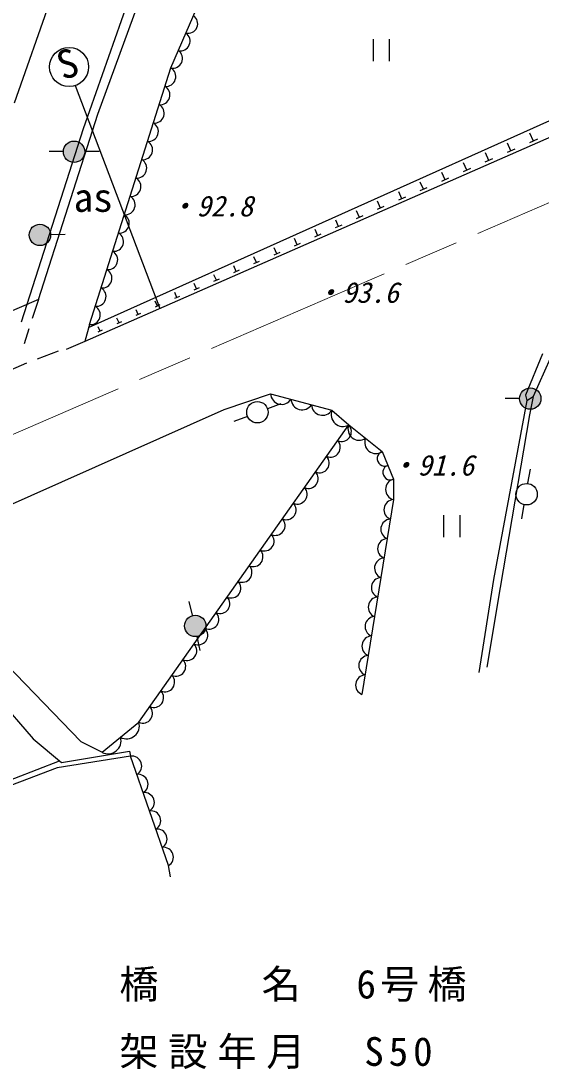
# Model space of a CAD drawing. Units: millimetres, scale not verified. Extents: x 40000 to 680000, y 20000 to 380000.
# Drawn here: x 180438 to 213625, y 239188 to 306019 of the extents above; entities that cross this region are included whole.
import ezdxf
from ezdxf.enums import TextEntityAlignment as Align

# ---------------------------------------------------------------- set-up
doc = ezdxf.new("R2010")
doc.units = ezdxf.units.MM
doc.header["$LTSCALE"] = 1000
doc.linetypes.add('CHAIN', pattern=[18.5, 12, -1.5, 3.5, -1.5])
for name, color, linetype, lineweight in [('M-BGD', 7, 'Continuous', 25), ('M-BMK', 2, 'CHAIN', 13), ('M-STR-HTXT', 7, 'Continuous', 13)]:
    doc.layers.add(name, color=color, linetype=linetype, lineweight=lineweight)
doc.styles.add('@ＭＳ 明朝', font='')
doc.styles.add('ＭＳ ゴシック', font='')
doc.styles.get('@ＭＳ 明朝').set_extended_font_data('@MS Mincho')
doc.styles.get('ＭＳ ゴシック').set_extended_font_data('MS Gothic')

msp = doc.modelspace()

# ---------------------------------------------------------------- hatches: boundary and pattern name
at = {"layer": 'M-BGD'}
for points in [[(184510, 297677, -0.41421), (183827, 296994, -0.41421), (183144, 297677, -1)], [(182329, 292377, -0.41421), (181646, 291694, -0.41421), (180963, 292377, -1)], [(213618, 281941, -0.41421), (212935, 281258, -0.41421), (212252, 281941, -0.41421), (212935, 282623, -0.41421)], [(191414, 268112, -1), (191711, 266779, -0.41421), (190896, 267298, -0.41421)]]:
    msp.add_hatch(color=256, dxfattribs=at).paths.add_polyline_path(points)

# ---------------------------------------------------------------- linework, layer by layer
for p, q in [((180028, 300793), (184649, 313926)), ((202905, 304865), (202905, 303465)), ((203955, 303465), (203955, 304865)), ((183889, 301896), (189309, 287692)), ((220329, 301301), (184518, 285590)), ((213134, 298362), (212910, 298873)), ((211707, 297737), (211488, 298236)), ((213389, 298475), (212878, 298250)), ((182231, 297713), (183145, 297714)), ((184524, 297713), (185438, 297714)), ((210292, 297116), (210078, 297604)), ((211957, 297846), (211457, 297627)), ((208888, 296500), (208679, 296977)), ((210536, 297223), (210048, 297009)), ((207496, 295889), (207292, 296354)), ((209127, 296605), (208650, 296396)), ((206115, 295283), (205916, 295737)), ((207729, 295991), (207264, 295787)), ((204967, 294780), (204524, 294585)), ((204746, 294683), (204551, 295125)), ((206342, 295383), (205888, 295184)), ((203603, 294181), (203171, 293992)), ((203387, 294087), (203198, 294518)), ((202250, 293588), (201829, 293403)), ((202039, 293495), (201855, 293916)), ((199377, 292327), (199202, 292727)), ((200908, 292999), (200498, 292819)), ((200703, 292909), (200523, 293319)), ((182344, 292413), (183257, 292414)), ((198062, 291750), (197891, 292139)), ((199577, 292415), (199177, 292240)), ((196757, 291178), (196592, 291556)), ((198256, 291836), (197868, 291665)), ((195464, 290611), (195302, 290978)), ((196947, 291261), (196568, 291095)), ((194359, 290126), (194002, 289969)), ((194180, 290048), (194024, 290405)), ((195647, 290691), (195280, 290530)), ((193081, 289565), (192734, 289413)), ((192907, 289489), (192755, 289836)), ((190393, 288386), (190249, 288712)), ((191813, 289009), (191477, 288861)), ((191645, 288935), (191497, 289272)), ((181552, 288262), (163856, 280642)), ((181552, 288262), (181162, 287047)), ((189150, 287841), (189012, 288157)), ((190556, 288457), (190229, 288314)), ((180822, 287948), (180447, 286808)), ((187918, 287300), (187784, 287607)), ((189309, 287910), (188992, 287772)), ((186844, 286829), (186548, 286699)), ((186696, 286764), (186566, 287061)), ((188071, 287368), (187765, 287233)), ((180948, 286380), (180642, 285428)), ((185627, 286295), (185341, 286170)), ((185484, 286232), (185358, 286519)), ((182822, 284960), (181467, 284452)), ((213725, 284791), (212624, 282166)), ((214572, 285299), (213132, 282081)), ((180790, 284198), (156152, 273361)), ((193405, 281235), (196368, 282251)), ((212624, 282166), (212709, 281827)), ((212709, 281827), (213132, 282081)), ((213132, 282081), (212878, 280896)), ((197031, 281598), (196176, 281276)), ((212709, 281827), (210592, 270397)), ((211339, 281976), (212253, 281977)), ((177234, 274038), (193405, 281235)), ((194885, 280792), (194030, 280470)), ((212878, 280896), (211016, 269889)), ((212788, 276537), (212944, 277438)), ((212396, 274278), (212552, 275178)), ((207404, 274512), (207404, 273112)), ((208454, 273112), (208454, 274512)), ((173678, 270990), (184261, 260068)), ((172662, 270143), (181213, 260237)), ((210592, 270397), (209661, 264471)), ((211016, 269889), (210169, 264809)), ((191376, 268119), (191177, 269011)), ((191874, 265880), (191675, 266772)), ((181213, 260237), (183026, 258740)), ((184261, 260068), (185618, 259383))]:
    msp.add_line(p, q, dxfattribs=at)
for points in [[(184808, 286657), (189997, 303020), (194350, 313033), (200034, 320603), (206080, 317459), (213384, 316298)], [(181552, 288262), (185342, 300086), (187871, 306979), (187226, 307180), (184410, 299143), (180822, 287948)], [(184757, 286468), (215849, 300410), (219990, 302994)], [(184808, 286657), (184518, 285590), (183314, 285074)], [(196368, 282251), (200284, 281204), (201350, 280256), (203485, 278556), (204207, 276805), (204203, 275497), (202195, 263076)], [(185618, 259383), (187962, 261298), (201350, 280256)], [(162274, 259856), (168636, 253317), (182904, 258840)], [(183026, 258740), (187372, 259457), (187431, 259142), (182738, 258393), (172662, 254565)], [(189976, 251446), (189857, 252157), (187431, 259142)]]:
    msp.add_lwpolyline(points, dxfattribs=at)
for centre, radius in [((183508, 303086), 1250), ((183827, 297677), 683), ((181646, 292377), 683), ((212935, 281941), 683), ((195525, 281071), 683), ((212704, 275844), 683), ((191562, 267446), 683)]:
    msp.add_circle(centre, radius, dxfattribs=at)
for centre, radius, start, end in [((191098, 305848), 618, 257.50355, 55.49932), ((190614, 304736), 618, 257.50355, 55.49932), ((190131, 303623), 618, 257.50355, 55.49932), ((189692, 302473), 626, 264.00564, 60.80367), ((189321, 301305), 626, 264.00564, 60.80367), ((188950, 300136), 626, 264.00564, 60.80367), ((188580, 298967), 626, 264.00564, 60.80367), ((188209, 297798), 626, 264.00564, 60.80367), ((187838, 296630), 626, 264.00564, 60.80367), ((187468, 295461), 626, 264.00564, 60.80367), ((187097, 294292), 626, 264.00564, 60.80367), ((186726, 293123), 626, 264.00564, 60.80367), ((186356, 291954), 626, 264.00564, 60.80367), ((185985, 290786), 626, 264.00564, 60.80367), ((185615, 289617), 626, 264.00564, 60.80367), ((185244, 288448), 626, 264.00564, 60.80367), ((184873, 287279), 626, 264.00564, 60.80367), ((197074, 282276), 706, 182.01755, 328.04594), ((198379, 281927), 706, 182.01755, 328.04594), ((199685, 281578), 706, 182.01755, 328.04594), ((200989, 280923), 759, 158.31351, 298.41941), ((200898, 279828), 623, 246.15703, 43.37967), ((202018, 280000), 715, 158.9998, 303.94918), ((203086, 279150), 715, 158.9998, 303.94918), ((200193, 278830), 623, 246.15703, 43.37967), ((199488, 277832), 623, 246.15703, 43.37967), ((203642, 278109), 474, 109.26867, 295.52652), ((204003, 277233), 474, 109.26867, 295.52652), ((198784, 276835), 623, 246.15703, 43.37967), ((204383, 276151), 678, 105.04994, 254.59516), ((198079, 275837), 623, 246.15703, 43.37967), ((204246, 274852), 646, 93.86572, 247.77141), ((197374, 274839), 623, 246.15703, 43.37967), ((196670, 273841), 623, 246.15703, 43.37967), ((204046, 273610), 646, 93.86572, 247.77141), ((195965, 272844), 623, 246.15703, 43.37967), ((203845, 272368), 646, 93.86572, 247.77141), ((195260, 271846), 623, 246.15703, 43.37967), ((203644, 271126), 646, 93.86572, 247.77141), ((194556, 270848), 623, 246.15703, 43.37967), ((193851, 269850), 623, 246.15703, 43.37967), ((203443, 269884), 646, 93.86572, 247.77141), ((193146, 268853), 623, 246.15703, 43.37967), ((203243, 268642), 646, 93.86572, 247.77141), ((192441, 267855), 623, 246.15703, 43.37967), ((203042, 267400), 646, 93.86572, 247.77141), ((191737, 266857), 623, 246.15703, 43.37967), ((202841, 266158), 646, 93.86572, 247.77141), ((191032, 265859), 623, 246.15703, 43.37967), ((202640, 264916), 646, 93.86572, 247.77141), ((190327, 264862), 623, 246.15703, 43.37967), ((189623, 263864), 623, 246.15703, 43.37967), ((202439, 263673), 646, 93.86572, 247.77141), ((188918, 262866), 623, 246.15703, 43.37967), ((188213, 261868), 623, 246.15703, 43.37967), ((187172, 261069), 822, 242.3496, 16.1766), ((186000, 260111), 822, 242.3496, 16.1766), ((187511, 258517), 630, 301.03814, 97.27478), ((187915, 257353), 630, 301.03814, 97.27478), ((188319, 256189), 630, 301.03814, 97.27478), ((188724, 255025), 630, 301.03814, 97.27478), ((189128, 253861), 630, 301.03814, 97.27478), ((189533, 252697), 630, 301.03814, 97.27478)]:
    msp.add_arc(centre, radius, start, end, dxfattribs=at)
at = {"layer": 'M-BMK'}
msp.add_line((175617, 277796), (223827, 298623), dxfattribs=at)

# ---------------------------------------------------------------- texts
at = {"layer": 'M-BGD', "style": 'ＭＳ ゴシック'}
msp.add_text('S', height=1833, rotation=17.817, dxfattribs=at).set_placement((183259, 301712), align=Align.BOTTOM_LEFT)
at = {"layer": 'M-BGD', "style": '@ＭＳ 明朝'}
msp.add_text('as', height=1833, dxfattribs=at).set_placement((183802, 293299), align=Align.BOTTOM_LEFT)
at = {"layer": 'M-BGD', "style": 'ＭＳ ゴシック', "oblique": 15}
for s, p in [('・92.8', (189846, 293159)), ('・93.6', (199148, 287649)), ('・91.6', (203947, 276633))]:
    msp.add_text(s, height=1320, dxfattribs=at).set_placement(p, align=Align.BOTTOM_LEFT)
at = {"layer": 'M-STR-HTXT', "char_height": 1833, "attachment_point": 7, "style": 'ＭＳ ゴシック'}
for s, insert in [('\\T1.21;橋\u3000\u3000名\u30006号橋', (186717, 243483)), ('\\T1.25;架設年月\u3000S50', (186717, 239188))]:
    msp.add_mtext(s, dxfattribs=dict(at, insert=insert))

doc.saveas('drawing.dxf')
